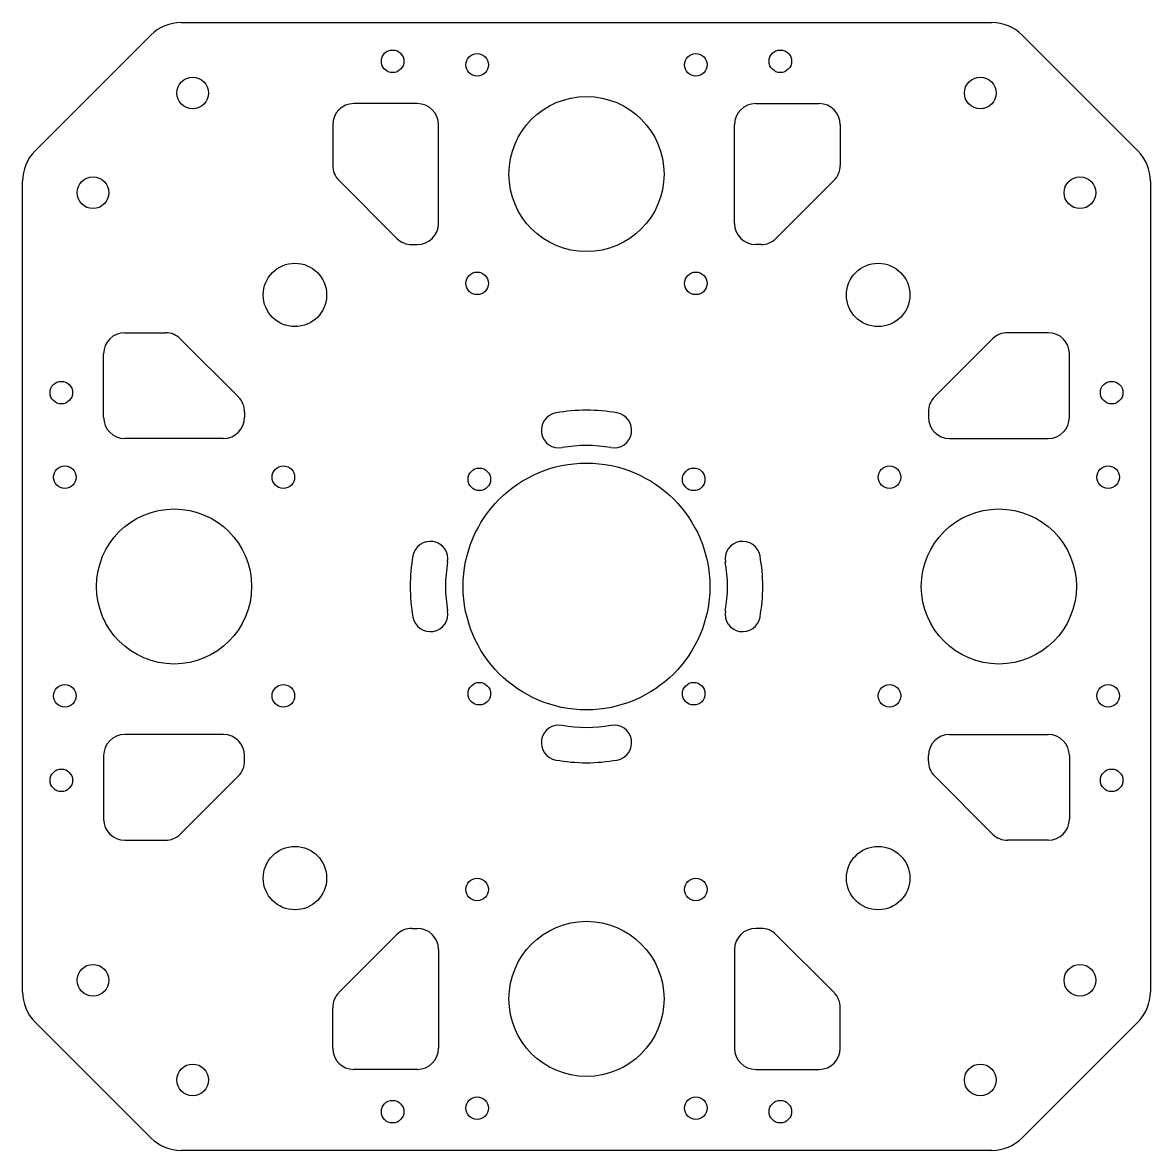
# Model space of a CAD drawing. Header units: millimetres. Extents: x 76 to 236, y 80 to 240.
import ezdxf

# ---------------------------------------------------------------- set-up
doc = ezdxf.new("R2010")
doc.units = ezdxf.units.MM
doc.layers.add('Predeterminado', color=7, linetype='Continuous')
doc.layers.add('SOPORTEMOTORES', color=7, linetype='Continuous')

# ---------------------------------------------------------------- blocks, each defined once
blk = doc.blocks.new('SE')
at = {"layer": 'SOPORTEMOTORES', "color": 7, "linetype": 'Continuous'}
for p, q in [((98.57, 239.92), (213.6, 239.92)), ((77.84, 221.67), (94.32, 238.16)), ((217.84, 238.16), (234.32, 221.67)), ((132.08, 228.42), (123.08, 228.42)), ((180.08, 228.42), (189.08, 228.42)), ((120.08, 225.42), (120.08, 219.66)), ((135.08, 211.42), (135.08, 225.42)), ((177.08, 211.42), (177.08, 225.42)), ((192.08, 225.42), (192.08, 219.66)), ((76.08, 102.4), (76.08, 217.43)), ((120.96, 217.54), (129.2, 209.3)), ((191.2, 217.54), (182.96, 209.3)), ((236.08, 217.43), (236.08, 102.4)), ((131.32, 208.42), (132.08, 208.42)), ((180.84, 208.42), (180.08, 208.42)), ((90.58, 195.92), (96.34, 195.92)), ((221.58, 195.92), (215.82, 195.92)), ((98.46, 195.04), (106.7, 186.8)), ((213.7, 195.04), (205.46, 186.8)), ((87.58, 183.92), (87.58, 192.92)), ((224.58, 183.92), (224.58, 192.92)), ((107.58, 184.67), (107.58, 183.92)), ((204.58, 184.67), (204.58, 183.92)), ((104.58, 180.92), (90.58, 180.92)), ((207.58, 180.92), (221.58, 180.92)), ((104.58, 138.92), (90.58, 138.92)), ((207.58, 138.92), (221.58, 138.92)), ((87.58, 135.92), (87.58, 126.92)), ((107.58, 135.16), (107.58, 135.92)), ((204.58, 135.16), (204.58, 135.92)), ((224.58, 135.92), (224.58, 126.92)), ((98.46, 124.8), (106.7, 133.04)), ((213.7, 124.8), (205.46, 133.04)), ((90.58, 123.92), (96.34, 123.92)), ((221.58, 123.92), (215.82, 123.92)), ((120.96, 102.3), (129.2, 110.54)), ((131.32, 111.42), (132.08, 111.42)), ((180.84, 111.42), (180.08, 111.42)), ((191.2, 102.3), (182.96, 110.54)), ((135.08, 108.42), (135.08, 94.42)), ((177.08, 108.42), (177.08, 94.42)), ((120.08, 94.42), (120.08, 100.17)), ((192.08, 94.42), (192.08, 100.17)), ((94.32, 81.67), (77.84, 98.16)), ((234.32, 98.16), (217.84, 81.67)), ((132.08, 91.42), (123.08, 91.42)), ((180.08, 91.42), (189.08, 91.42)), ((213.6, 79.92), (98.57, 79.92))]:
    blk.add_line(p, q, dxfattribs=at)
for centre, radius in [((128.58, 234.42), 1.6), ((140.58, 233.92), 1.6), ((171.58, 233.92), 1.6), ((183.58, 234.42), 1.6), ((100.22, 229.92), 2.25), ((211.94, 229.92), 2.25), ((156.08, 218.42), 11), ((86.08, 215.77), 2.25), ((226.08, 215.77), 2.25), ((114.72, 201.28), 4.5), ((197.45, 201.28), 4.5), ((140.58, 202.92), 1.6), ((171.58, 202.92), 1.6), ((81.58, 187.42), 1.6), ((230.58, 187.42), 1.6), ((82.08, 175.42), 1.6), ((113.08, 175.42), 1.6), ((156.08, 159.92), 17.5), ((140.88, 175.12), 1.6), ((171.29, 175.12), 1.6), ((199.08, 175.42), 1.6), ((230.08, 175.42), 1.6), ((97.58, 159.92), 11), ((214.58, 159.92), 11), ((82.08, 144.42), 1.6), ((113.08, 144.42), 1.6), ((140.88, 144.71), 1.6), ((171.29, 144.71), 1.6), ((199.08, 144.42), 1.6), ((230.08, 144.42), 1.6), ((81.58, 132.42), 1.6), ((230.58, 132.42), 1.6), ((114.72, 118.55), 4.5), ((197.45, 118.55), 4.5), ((140.58, 116.92), 1.6), ((171.58, 116.92), 1.6), ((156.08, 101.42), 11), ((86.08, 104.06), 2.25), ((226.08, 104.06), 2.25), ((100.22, 89.92), 2.25), ((211.94, 89.92), 2.25), ((128.58, 85.42), 1.6), ((140.58, 85.92), 1.6), ((171.58, 85.92), 1.6), ((183.58, 85.42), 1.6)]:
    blk.add_circle(centre, radius, dxfattribs=at)
for centre, radius, start, end in [((98.57, 233.92), 6, 90, 135), ((213.6, 233.92), 6, 45, 90), ((123.08, 225.42), 3, 90, 180), ((132.08, 225.42), 3, 0, 90), ((180.08, 225.42), 3, 90, 180), ((189.08, 225.42), 3, 0, 90), ((82.08, 217.43), 6, 135, 180), ((230.08, 217.43), 6, 0, 45), ((123.08, 219.66), 3, 180, 225), ((189.08, 219.66), 3, 315, 0), ((132.08, 211.42), 3, 270, 0), ((180.08, 211.42), 3, 180, 270), ((131.32, 211.42), 3, 225, 270), ((180.84, 211.42), 3, 270, 315), ((90.58, 192.92), 3, 90, 180), ((96.34, 192.92), 3, 45, 90), ((215.82, 192.92), 3, 90, 135), ((221.58, 192.92), 3, 0, 90), ((104.58, 184.67), 3, 0, 45), ((207.58, 184.67), 3, 135, 180), ((152.18, 182.08), 2.5, 100, 280), ((156.08, 159.92), 25, 80, 100), ((159.99, 182.08), 2.5, 260, 80), ((90.58, 183.92), 3, 180, 270), ((104.58, 183.92), 3, 270, 0), ((207.58, 183.92), 3, 180, 270), ((221.58, 183.92), 3, 270, 0), ((156.08, 159.92), 20, 80, 100), ((133.92, 163.82), 2.5, 350, 170), ((178.24, 163.82), 2.5, 10, 190), ((156.08, 159.92), 25, 170, 190), ((156.08, 159.92), 20, 170, 190), ((156.08, 159.92), 20, 350, 10), ((156.08, 159.92), 25, 350, 10), ((133.92, 156.01), 2.5, 190, 10), ((178.24, 156.01), 2.5, 170, 350), ((152.18, 137.76), 2.5, 80, 260), ((156.08, 159.92), 20, 260, 280), ((159.99, 137.76), 2.5, 280, 100), ((90.58, 135.92), 3, 90, 180), ((104.58, 135.92), 3, 0, 90), ((207.58, 135.92), 3, 90, 180), ((221.58, 135.92), 3, 0, 90), ((104.58, 135.16), 3, 315, 0), ((156.08, 159.92), 25, 260, 280), ((207.58, 135.16), 3, 180, 225), ((90.58, 126.92), 3, 180, 270), ((221.58, 126.92), 3, 270, 0), ((96.34, 126.92), 3, 270, 315), ((215.82, 126.92), 3, 225, 270), ((131.32, 108.42), 3, 90, 135), ((132.08, 108.42), 3, 0, 90), ((180.08, 108.42), 3, 90, 180), ((180.84, 108.42), 3, 45, 90), ((82.08, 102.4), 6, 180, 225), ((230.08, 102.4), 6, 315, 0), ((123.08, 100.17), 3, 135, 180), ((189.08, 100.17), 3, 0, 45), ((123.08, 94.42), 3, 180, 270), ((132.08, 94.42), 3, 270, 0), ((180.08, 94.42), 3, 180, 270), ((189.08, 94.42), 3, 270, 0), ((98.57, 85.92), 6, 225, 270), ((213.6, 85.92), 6, 270, 315)]:
    blk.add_arc(centre, radius, start, end, dxfattribs=at)

msp = doc.modelspace()

# ---------------------------------------------------------------- block references
at = {"layer": 'Predeterminado'}
msp.add_blockref('SE', (0, 0), dxfattribs=at)

doc.saveas('drawing.dxf')
